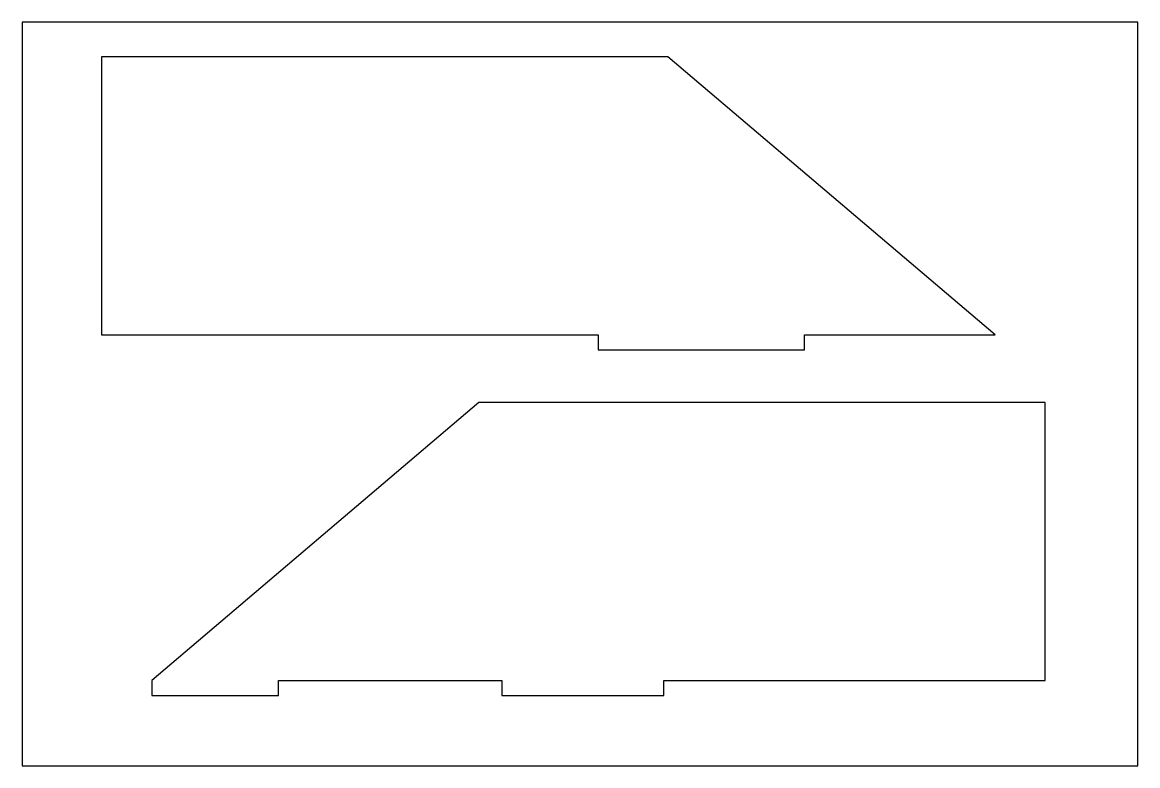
# Model space of a CAD drawing. Header units: millimetres. Extents: x 35122 to 36022, y -9310 to -8710.
import ezdxf

# ---------------------------------------------------------------- set-up
doc = ezdxf.new("R2010")
doc.units = ezdxf.units.MM
doc.header["$MEASUREMENT"] = 0
doc.layers.add('90X60', color=6, linetype='Continuous', true_color=0xff00ff)
doc.layers.add('CORTE', color=172, linetype='Continuous', true_color=0x0000bf)

msp = doc.modelspace()

# ---------------------------------------------------------------- linework, layer by layer
at = {"layer": '90X60'}
for p, q in [((36021.84, -8710.16), (35121.84, -8710.16)), ((35121.84, -8710.16), (35121.84, -9310.16)), ((36021.84, -9310.16), (36021.84, -8710.16)), ((35121.84, -9310.16), (36021.84, -9310.16))]:
    msp.add_line(p, q, dxfattribs=at)
at = {"layer": 'CORTE'}
for p, q in [((35642.74, -8738.09), (35185.75, -8738.09)), ((35185.75, -8738.09), (35185.75, -8962.37)), ((35906.77, -8962.37), (35642.74, -8738.09)), ((35185.75, -8962.37), (35586.45, -8962.37)), ((35586.45, -8962.37), (35586.45, -8974.39)), ((35752.98, -8974.39), (35752.98, -8962.37)), ((35752.98, -8962.37), (35906.77, -8962.37)), ((35586.45, -8974.39), (35752.98, -8974.39)), ((35490.27, -9017.15), (35226.24, -9241.43)), ((35947.25, -9017.15), (35490.27, -9017.15)), ((35947.25, -9241.43), (35947.25, -9017.15)), ((35226.24, -9241.43), (35226.24, -9253.45)), ((35328.65, -9253.45), (35328.65, -9241.43)), ((35328.65, -9241.43), (35508.68, -9241.43)), ((35508.68, -9241.43), (35508.68, -9253.45)), ((35639.54, -9253.45), (35639.54, -9241.43)), ((35639.54, -9241.43), (35947.25, -9241.43)), ((35226.24, -9253.45), (35328.65, -9253.45)), ((35508.68, -9253.45), (35639.54, -9253.45))]:
    msp.add_line(p, q, dxfattribs=at)

doc.saveas('drawing.dxf')
